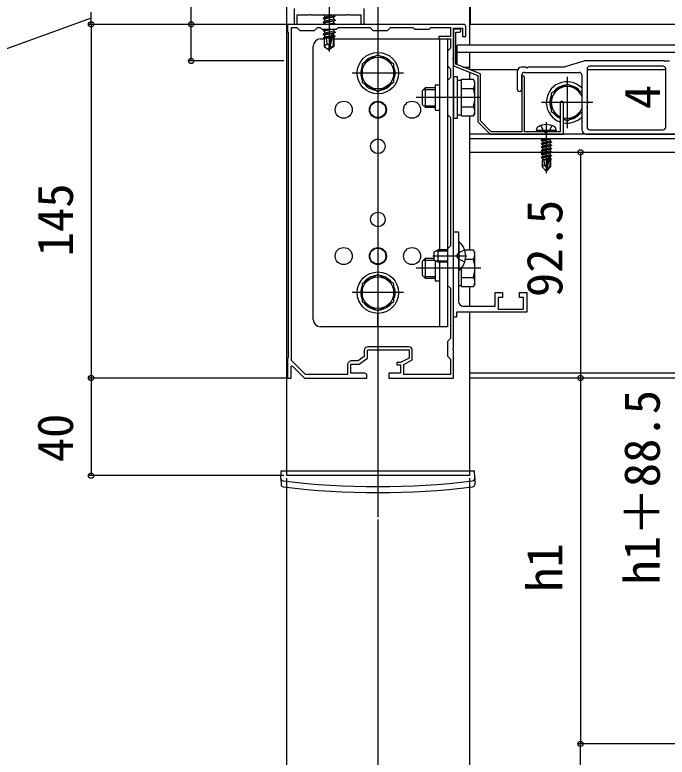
# Model space of a CAD drawing. Units: millimetres, scale not verified. Extents: x -875 to 875, y -1304 to 1296.
# Drawn here: x -248.7 to 18.5, y 227.5 to 531.8 of the extents above; entities that cross this region are included whole.
import ezdxf
from ezdxf.enums import TextEntityAlignment as Align

# ---------------------------------------------------------------- set-up
doc = ezdxf.new("R2010")
doc.units = ezdxf.units.MM
doc.header["$LTSCALE"] = 8
for name, color, linetype in [('0-2_YKK_11', 7, 'Continuous'), ('0-4_YKK_12', 2, 'Continuous'), ('0-5_YKK_13', 4, 'Continuous'), ('0-6_YKK_D', 6, 'Continuous')]:
    doc.layers.add(name, color=color, linetype=linetype)
doc.styles.add('ＭＳ ゴシック', font='')
doc.styles.get('ＭＳ ゴシック').set_extended_font_data('MS Gothic')

msp = doc.modelspace()

# ---------------------------------------------------------------- linework, layer by layer
at = {"layer": '0-2_YKK_11'}
msp.add_line((-87.4, 395.7), (-104.1, 395.7), dxfattribs=at)
for points in [[(-105.8, 534.4), (-105.8, 527.9), (-106.8, 527.9), (-106.8, 531.7), (-111.48, 531.7), (-111.74, 531.85), (-112.26, 531.85), (-112.52, 531.7), (-119.48, 531.7), (-119.74, 531.85), (-120, 532), (-120.26, 531.85), (-120.52, 531.7), (-127.48, 531.7), (-127.74, 531.85), (-128.26, 531.85), (-128.52, 531.7), (-133.2, 531.7), (-133.2, 527.9), (-134.2, 527.9), (-134.2, 534.4)], [(-65, 527.9), (-98.542, 527.9), (-98.725, 527.78), (-99.275, 527.78), (-99.458, 527.9), (-119.542, 527.9), (-119.725, 527.78), (-120.275, 527.78), (-120.458, 527.9), (-128.542, 527.9), (-128.725, 527.78), (-129.275, 527.78), (-129.458, 527.9), (-137, 527.9), (-137, 524.9), (-136.7, 524.6)], [(-135.4, 390.043), (-135.4, 526.6), (-133.2, 526.6), (-132, 525.4), (-126, 525.4), (-124.8, 526.6), (-123.7, 526.6), (-123, 525.9), (-117, 525.9), (-116.3, 526.6), (-103.2, 526.6), (-102, 525.4), (-96, 525.4), (-94.8, 526.6), (-85.7, 526.6), (-85, 525.9), (-79, 525.9), (-78.3, 526.6), (-70.3, 526.6), (-70.3, 522.9), (-75, 522.9), (-75, 521.9), (-70.3, 521.9), (-70.3, 518.1), (-71.5, 516.9), (-71.5, 510.9), (-70.3, 509.7), (-70.3, 506.1), (-71.5, 504.9), (-71.5, 490.9), (-70.3, 489.7), (-70.3, 437.1), (-71.5, 435.9), (-71.5, 420.9), (-70.3, 419.7), (-70.3, 399.1), (-71.5, 397.9), (-71.5, 391.9), (-70.3, 390.7), (-70.3, 384.4)], [(-105.5, 384.9), (-111.1, 384.9), (-111.1, 388.6), (-107.6, 388.6), (-104.3, 391.1), (-104.3, 394.4), (-87.2, 394.4), (-87.2, 391.1), (-90.7, 389.2), (-92.2, 389.2), (-92.2, 388.3), (-90.7, 388.3), (-90.7, 384.9), (-95.5, 384.9), (-95.5, 382.9), (-69, 382.9), (-69, 394.442), (-69.12, 394.625), (-69.12, 395.175), (-69, 395.358), (-69, 432.442), (-69.12, 432.625), (-69.12, 433.175), (-69, 433.358), (-69, 497.442), (-69.12, 497.625), (-69.12, 498.175), (-69, 498.358), (-69, 513.442), (-69.12, 513.625), (-69.12, 514.175), (-69, 514.358), (-69, 526.4), (-65.4, 526.4), (-65.4, 522.9), (-64, 522.9), (-64, 526.9)], [(-136.7, 524.6), (-136.7, 391.2), (-137, 390.9), (-137, 382.9), (-135.5, 382.9), (-135.5, 387.8), (-135.132, 387.954), (-130, 382.9), (-104.5, 382.9), (-104.5, 383.9)], [(-66.6, 525.9), (-69, 525.9), (-69, 510.9), (-59, 506.9), (-59, 487.9), (-54, 482.9)], [(-25.3, 495.75), (-25.3, 483.9), (-40, 483.9), (-40, 506.4), (-40.5, 506.9), (-41, 506.4), (-41, 483.9), (-53.586, 483.9), (-58, 488.314), (-58, 507.577), (-68, 511.577), (-68, 524.7), (-66.6, 524.7)], [(-54, 482.9), (-24, 482.9), (-24, 495.75)], [(-69, 407.9), (-69, 442.9), (-67, 442.9), (-67, 433.358), (-67.12, 433.175), (-67.12, 432.625), (-67, 432.442), (-67, 414.4)], [(-65, 412.4), (-52, 412.4), (-52, 417.9), (-49, 417.9), (-49, 415.9), (-50.7, 415.9), (-50.7, 411.2), (-40.3, 411.2), (-40.3, 415.9), (-42, 415.9), (-42, 417.9), (-39, 417.9), (-39, 409.9), (-67.8, 409.9), (-67.8, 407.9), (-69, 407.9)], [(-105.6, 394.2), (-105.6, 391.746), (-108.037, 389.9), (-110.9, 389.9)], [(-70.3, 384.4), (-89.4, 384.4), (-89.4, 388.427), (-85.9, 390.327), (-85.9, 394.2)], [(-112.4, 388.4), (-112.4, 384.4), (-129.67, 384.4), (-135.4, 390.043)]]:
    msp.add_lwpolyline(points, dxfattribs=at)
for centre, radius, start, end in [((-65, 526.9), 1, 0.00001, 89.99999), ((-66.6, 525.3), 0.6, 269.99999, 90.00001), ((-24.65, 495.75), 0.65, 359.99999, 180.00001), ((-65, 414.4), 2, 180.00001, 269.99999), ((-104.1, 394.2), 1.5, 90.00001, 179.99999), ((-87.4, 394.2), 1.5, 0.00001, 89.99999), ((-110.9, 388.4), 1.5, 90.00001, 179.99999), ((-105.5, 383.9), 1, 0.00001, 89.99999)]:
    msp.add_arc(centre, radius, start, end, dxfattribs=at)
at = {"layer": '0-4_YKK_12'}
for p, q in [((-100, 979.9), (-100, 325.9)), ((-137.5, 960.9), (-137.5, 342.9)), ((-62.5, 960.9), (-62.5, 519.4)), ((-62, 527.9), (-62, 535.9)), ((-62.5, 527.9), (-62.5, 519.4)), ((334, 527.9), (-62.5, 527.9)), ((334, 527.9), (-62, 527.9)), ((-67.5, 511.377), (-67.5, 519.4)), ((334, 519.4), (-67.5, 519.4)), ((334, 516.4), (-67.5, 516.4)), ((-62.5, 516.4), (-62.5, 509.377)), ((-62.5, 516.4), (-62.5, 509.377)), ((334, 516.4), (-62.5, 516.4)), ((-65.057, 510.4), (-62.5, 510.4)), ((-62.5, 508.3), (-62.5, 505.406)), ((-42.833, 509.2), (-62.057, 509.2)), ((17.9, 509.2), (-14.3, 509.2)), ((-62.5, 508.1), (-62.5, 505.406)), ((-22.5, 506.4), (-22.5, 485.4)), ((-12, 495.9), (-33, 495.9)), ((-62.5, 490.394), (-62.5, 435.406)), ((-62.5, 490.394), (-62.5, 435.406)), ((334, 482.9), (-62.5, 482.9)), ((334, 480.9), (-62.5, 480.9)), ((-32.55, 475.4), (-62.5, 475.4)), ((109.95, 475.4), (-28.987, 475.4)), ((-62.5, 420.394), (-62.5, 412.4)), ((-62.5, 420.394), (-62.5, 412.4)), ((-62.5, 409.9), (-62.5, 342.9)), ((-62.5, 409.9), (-62.5, 382.9)), ((82.5, 384.9), (-62.5, 384.9)), ((82.5, 382.9), (-62.5, 382.9)), ((-62.5, 342.9), (-137.5, 342.9))]:
    msp.add_line(p, q, dxfattribs=at)
at = {"layer": '0-5_YKK_13'}
for p, q in [((-120, 537.844), (-120, 516.771)), ((-122.472, 530.487), (-117.528, 531.311)), ((-117.528, 531.193), (-122.472, 530.369)), ((-122.472, 530.487), (-121.824, 530.861)), ((-122.472, 530.487), (-122.472, 530.369)), ((-122.472, 530.369), (-121.824, 529.996)), ((-122.472, 528.839), (-117.528, 529.663)), ((-121.922, 531.7), (-121.824, 531.643)), ((-121.824, 531.643), (-121.637, 531.7)), ((-118.176, 531.685), (-121.824, 530.861)), ((-121.824, 531.643), (-121.824, 530.861)), ((-118.176, 530.82), (-121.824, 529.996)), ((-118.176, 530.037), (-121.824, 529.213)), ((-121.824, 529.996), (-121.824, 529.213)), ((-118.176, 531.7), (-118.176, 531.685)), ((-117.528, 531.311), (-118.176, 531.685)), ((-117.528, 531.193), (-118.176, 530.82)), ((-118.176, 530.82), (-118.176, 530.037)), ((-117.528, 529.663), (-118.176, 530.037)), ((-117.528, 531.311), (-117.528, 531.193)), ((-117.528, 529.663), (-117.528, 529.545)), ((-117.528, 529.545), (-122.472, 528.721)), ((-122.472, 528.839), (-121.824, 529.213)), ((-122.472, 528.839), (-122.472, 528.721)), ((-122.472, 528.721), (-121.824, 528.348)), ((-121.824, 528.348), (-121.824, 527.9)), ((-118.176, 528.389), (-120.392, 527.889)), ((-118.22, 527.9), (-117.528, 528.015)), ((-118.176, 529.172), (-118.176, 528.389)), ((-117.528, 528.015), (-118.176, 528.389)), ((-117.528, 528.015), (-117.528, 527.898)), ((-122.472, 525.543), (-121.824, 525.917)), ((-119.626, 525.9), (-122.472, 525.426)), ((-122.472, 525.543), (-120.333, 525.9)), ((-122.472, 525.543), (-122.472, 525.426)), ((-122.472, 525.426), (-121.824, 525.052)), ((-122.472, 523.896), (-117.528, 524.72)), ((-117.528, 524.602), (-122.472, 523.778)), ((-122.472, 523.896), (-121.824, 524.269)), ((-122.472, 523.896), (-122.472, 523.778)), ((-122.472, 523.778), (-121.824, 523.404)), ((-118.176, 525.093), (-121.824, 524.269)), ((-121.824, 525.052), (-121.824, 524.269)), ((-118.935, 524.057), (-121.824, 523.404)), ((-118.929, 524.08), (-120, 519.371)), ((-118.419, 524.201), (-119.823, 518.024)), ((-118.176, 525.876), (-118.176, 525.093)), ((-117.528, 524.72), (-118.176, 525.093)), ((-118.176, 524.228), (-118.176, 523.445)), ((-117.528, 524.72), (-117.528, 524.602)), ((-123.5, 521.9), (-122.001, 521.9)), ((-119.202, 522.883), (-122.236, 522.384)), ((-122.236, 522.384), (-121.824, 522.621)), ((-122.001, 522.272), (-122.236, 522.384)), ((-122.001, 522.272), (-122.001, 518.829)), ((-119.359, 522.189), (-122.001, 522.189)), ((-121.824, 523.404), (-121.824, 522.621)), ((-119.122, 523.232), (-121.824, 522.621)), ((-119.273, 522.57), (-121.234, 522.189)), ((-118.176, 523.445), (-118.356, 523.405)), ((-117.646, 523.14), (-118.352, 523.023)), ((-117.646, 522.886), (-118.352, 522.749)), ((-117.999, 522.189), (-118.352, 522.189)), ((-117.646, 523.14), (-118.176, 523.445)), ((-117.999, 522.682), (-117.999, 518.829)), ((-117.999, 521.9), (-71.5, 521.9)), ((-117.646, 523.14), (-117.646, 522.886)), ((-100, 521.9), (-100, 516.9)), ((-74.7, 521.9), (-74.7, 435.4)), ((-71.5, 521.9), (-71.5, 403.9)), ((-126.5, 406.9), (-126.5, 518.9)), ((-120.824, 519.835), (-122.001, 518.829)), ((-122.001, 518.829), (-120.177, 517.598)), ((-120, 519.371), (-120.177, 517.598)), ((-120.177, 517.598), (-119.823, 517.598)), ((-120, 519.371), (-120, 517.598)), ((-117.999, 518.829), (-119.823, 517.598)), ((-119.823, 518.024), (-119.823, 517.598)), ((-117.999, 518.829), (-118.352, 519.017)), ((-100, 518.4), (-100, 497.4)), ((-15.573, 512.877), (-23.427, 510.423)), ((16.927, 512.9), (-15.424, 512.9)), ((17.43, 512.771), (17.07, 512.879)), ((19.427, 512.75), (17.573, 512.75)), ((-43, 508.4), (-43, 501.4)), ((-39.52, 510.4), (-41, 510.4)), ((-23.576, 510.4), (-38.48, 510.4)), ((-14.3, 509.7), (-14.3, 485.7)), ((16.9, 510.7), (-13.3, 510.7)), ((17.9, 485.7), (17.9, 509.7)), ((-89.5, 507.9), (-110.5, 507.9)), ((-65.8, 505.406), (-60.881, 505.406)), ((-65.8, 490.394), (-65.8, 505.406)), ((-60.3, 504.4), (-60.881, 505.406)), ((-41, 501.4), (-41, 507.2)), ((-40, 508.2), (-17.5, 508.2)), ((-22.5, 506.4), (-22.5, 485.4)), ((-16.5, 507.2), (-16.5, 484.9)), ((-76.5, 503.1), (-76.5, 492.7)), ((-76.5, 503.1), (-74.7, 503.1)), ((-65.8, 504.95), (-67.4, 504.95)), ((-60.3, 491.4), (-60.3, 504.4)), ((-16.5, 499.941), (-22.5, 503.406)), ((-81.8, 500.7), (-80.6, 501.9)), ((-81.8, 500.7), (-81.8, 495.1)), ((-81.248, 501.252), (-76.5, 501.252)), ((-76.5, 501.9), (-80.6, 501.9)), ((-80.6, 501.9), (-80.6, 493.9)), ((-65.8, 493.9), (-65.8, 501.9)), ((-65.8, 501.653), (-60.881, 501.653)), ((-57.8, 497.9), (-84.3, 497.9)), ((-81.8, 495.1), (-80.6, 493.9)), ((-81.248, 494.548), (-76.5, 494.548)), ((-80.6, 493.9), (-76.5, 493.9)), ((-65.8, 494.147), (-60.881, 494.147)), ((-12, 495.9), (-33, 495.9)), ((-76.5, 492.7), (-74.7, 492.7)), ((-67.4, 490.85), (-65.8, 490.85)), ((-65.8, 490.394), (-60.881, 490.394)), ((-60.3, 491.4), (-60.881, 490.394)), ((-31, 487.8), (-31, 466.9)), ((-35, 484.4), (-34.859, 485.202)), ((-27, 484.4), (-35, 484.4)), ((-35, 484.4), (-34.912, 483.9)), ((-27.088, 483.9), (-34.912, 483.9)), ((-27, 484.4), (-27.141, 485.202)), ((-27, 484.4), (-27.088, 483.9)), ((-13.3, 484.7), (16.9, 484.7)), ((-29.8, 480.9), (-33.1, 480.35)), ((-33.1, 480.45), (-30.4, 480.9)), ((-31.963, 480.9), (-32.55, 480.768)), ((-32.55, 480.9), (-32.55, 480.768)), ((-14.5, 482.9), (264, 482.9)), ((-33.1, 480.45), (-32.55, 480.768)), ((-33.1, 480.45), (-33.1, 480.35)), ((-33.1, 480.35), (-32.55, 480.032)), ((-33.1, 479.05), (-28.9, 479.75)), ((-28.9, 479.65), (-33.1, 478.95)), ((-33.1, 479.05), (-32.55, 479.368)), ((-33.1, 479.05), (-33.1, 478.95)), ((-33.1, 478.95), (-32.55, 478.632)), ((-33.1, 477.65), (-28.9, 478.35)), ((-28.9, 478.25), (-33.1, 477.55)), ((-33.1, 477.65), (-32.55, 477.968)), ((-29.45, 480.068), (-32.55, 479.368)), ((-32.55, 480.032), (-32.55, 479.368)), ((-29.45, 478.668), (-32.55, 477.968)), ((-32.55, 478.632), (-32.55, 477.968)), ((-29.45, 480.732), (-29.45, 480.068)), ((-28.9, 479.75), (-29.45, 480.068)), ((-29.45, 479.332), (-29.45, 478.668)), ((-28.9, 478.35), (-29.45, 478.668)), ((-29.45, 477.932), (-29.45, 477.268)), ((-28.9, 479.75), (-28.9, 479.65)), ((-28.9, 478.35), (-28.9, 478.25)), ((-33.1, 477.65), (-33.1, 477.55)), ((-33.1, 477.55), (-32.55, 477.232)), ((-33.1, 476.25), (-28.9, 476.95)), ((-28.9, 476.85), (-33.1, 476.15)), ((-33.1, 476.25), (-32.55, 476.568)), ((-33.1, 476.25), (-33.1, 476.15)), ((-33.1, 476.15), (-32.55, 475.832)), ((-33.1, 474.85), (-28.9, 475.55)), ((-28.9, 475.45), (-33.1, 474.75)), ((-33.1, 474.85), (-32.55, 475.168)), ((-33.1, 474.85), (-33.1, 474.75)), ((-29.45, 477.268), (-32.55, 476.568)), ((-32.55, 477.232), (-32.55, 476.568)), ((-29.45, 475.868), (-32.55, 475.168)), ((-32.55, 475.832), (-32.55, 475.168)), ((-28.9, 476.95), (-29.45, 477.268)), ((-29.45, 476.532), (-29.45, 475.868)), ((-28.9, 475.55), (-29.45, 475.868)), ((-29.45, 475.132), (-29.45, 474.468)), ((-28.9, 476.95), (-28.9, 476.85)), ((-28.9, 475.55), (-28.9, 475.45)), ((-33.1, 474.75), (-32.55, 474.432)), ((-33.1, 473.45), (-30.074, 473.954)), ((-30.102, 473.85), (-33.1, 473.35)), ((-33.1, 473.45), (-32.55, 473.768)), ((-33.1, 473.45), (-33.1, 473.35)), ((-33.1, 473.35), (-32.55, 473.032)), ((-32.7, 472.3), (-32.55, 472.368)), ((-32.7, 472.3), (-32.7, 469.45)), ((-30.424, 472.3), (-32.7, 472.3)), ((-29.45, 474.468), (-32.55, 473.768)), ((-32.55, 474.432), (-32.55, 473.768)), ((-30.16, 473.572), (-32.55, 473.032)), ((-32.55, 473.032), (-32.55, 472.368)), ((-30.305, 472.875), (-32.55, 472.368)), ((-30.365, 472.583), (-32.083, 472.3)), ((-30.09, 473.907), (-31, 469.522)), ((-29.668, 474.023), (-30.85, 468.324)), ((-30.42, 472.316), (-30.504, 472.3)), ((-29.668, 474.022), (-28.9, 474.15)), ((-28.9, 474.05), (-29.613, 473.931)), ((-29.45, 473.068), (-29.603, 473.033)), ((-29.6, 473.852), (-29.6, 469.574)), ((-29, 472.808), (-29.6, 472.709)), ((-29, 472.592), (-29.6, 472.476)), ((-29.3, 472.3), (-29.6, 472.3)), ((-28.9, 474.15), (-29.45, 474.468)), ((-29.45, 473.732), (-29.45, 473.068)), ((-29, 472.808), (-29.45, 473.068)), ((-29, 472.592), (-29.3, 472.419)), ((-29.3, 472.419), (-29.3, 469.45)), ((-29, 472.808), (-29, 472.592)), ((-28.9, 474.15), (-28.9, 474.05)), ((-31.743, 470.253), (-32.7, 469.45)), ((-31.15, 467.9), (-32.7, 469.45)), ((-31, 469.522), (-31.15, 467.9)), ((-31, 469.522), (-31, 467.9)), ((-29.6, 469.574), (-30.85, 468.324)), ((-30.85, 467.9), (-29.3, 469.45)), ((-29.3, 469.45), (-29.6, 469.574)), ((-31.15, 467.9), (-30.85, 467.9)), ((-30.85, 468.324), (-30.85, 467.9)), ((-67, 438.8), (-67, 427)), ((-66.752, 438.8), (-67, 438.8)), ((-66.752, 427), (-66.752, 438.8)), ((-77, 434.6), (-75.3, 435.4)), ((-71.5, 435.4), (-75.3, 435.4)), ((-75.3, 430.4), (-75.3, 435.4)), ((-64.417, 435.4), (-67.135, 434.045)), ((-64.419, 435.406), (-60.881, 435.406)), ((-60.3, 434.4), (-60.881, 435.406)), ((-63.5, 432.9), (-77.5, 432.9)), ((-77, 431.2), (-77, 434.6)), ((-71.5, 434.967), (-76.22, 434.967)), ((-67.744, 432.9), (-67.135, 434.045)), ((-67.744, 432.9), (-67.135, 431.755)), ((-60.3, 421.4), (-60.3, 434.4)), ((-81.8, 430.7), (-80.6, 431.9)), ((-81.8, 430.7), (-81.8, 425.1)), ((-81.248, 431.252), (-77, 431.252)), ((-77, 431.9), (-80.6, 431.9)), ((-80.6, 431.9), (-80.6, 423.9)), ((-75.3, 430.4), (-77, 431.2)), ((-76.5, 430.965), (-76.5, 422.7)), ((-71.5, 430.833), (-76.22, 430.833)), ((-71.5, 430.4), (-75.3, 430.4)), ((-74.7, 430.4), (-74.7, 403.9)), ((-64.417, 430.4), (-67.135, 431.755)), ((-64.102, 431.653), (-60.881, 431.653)), ((-100, 428.4), (-100, 407.4)), ((-57.8, 427.9), (-84.3, 427.9)), ((-66.752, 427), (-67, 427)), ((-65.8, 423.9), (-65.8, 427.952)), ((-65.8, 420.394), (-65.8, 427.952)), ((-81.8, 425.1), (-80.6, 423.9)), ((-81.248, 424.548), (-76.5, 424.548)), ((-80.6, 423.9), (-76.5, 423.9)), ((-65.8, 424.147), (-60.881, 424.147)), ((-76.5, 422.7), (-74.7, 422.7)), ((-67, 420.85), (-65.8, 420.85)), ((-65.8, 420.394), (-60.881, 420.394)), ((-60.3, 421.4), (-60.881, 420.394)), ((-89.5, 417.9), (-110.5, 417.9)), ((-100, 403.9), (-100, 408.9)), ((-71.5, 403.9), (-123.5, 403.9)), ((-139.7, 341.9), (-139.648, 344.9)), ((-139.648, 344.9), (-60.352, 344.9)), ((-60.3, 341.9), (-60.352, 344.9)), ((-139.7, 341.9), (-139.653, 339.233)), ((-60.3, 341.9), (-60.347, 339.233))]:
    msp.add_line(p, q, dxfattribs=at)
for points in [[(-117.528, 529.545), (-118.176, 529.172), (-121.824, 528.348)], [(-118.134, 525.9), (-118.176, 525.876), (-121.824, 525.052)], [(-118.352, 524.015), (-118.352, 519.017), (-119.823, 518.024)], [(-117.528, 524.602), (-118.176, 524.228), (-118.401, 524.177)], [(-120, 519.245), (-120.824, 519.835), (-121.059, 522.189)], [(-117.646, 522.886), (-118.176, 522.58), (-118.352, 522.54)], [(-22.5, 503.406), (-29, 499.653), (-29, 492.147), (-25.3, 490.011)], [(-24, 489.26), (-22.5, 488.394), (-16.5, 491.859)], [(-33.3, 486.379), (-32.145, 484.063), (-31, 483.454)], [(-28.7, 486.379), (-29.855, 484.063), (-31, 483.454)], [(-29.16, 480.9), (-29.45, 480.732), (-32.55, 480.032)], [(-28.9, 479.65), (-29.45, 479.332), (-32.55, 478.632)], [(-28.9, 478.25), (-29.45, 477.932), (-32.55, 477.232)], [(-28.9, 476.85), (-29.45, 476.532), (-32.55, 475.832)], [(-28.9, 475.45), (-29.45, 475.132), (-32.55, 474.432)], [(-31, 469.522), (-31.743, 470.253), (-31.9, 472.3)], [(-28.9, 474.05), (-29.45, 473.732), (-29.6, 473.699)]]:
    msp.add_lwpolyline(points, dxfattribs=at)
for points in [[(-100, 515.406), (-106.5, 511.653), (-106.5, 504.147), (-100, 500.394), (-93.5, 504.147), (-93.5, 511.653)], [(-69, 506.4), (-69, 489.4), (-67.4, 489.4), (-67.4, 506.4)], [(-100, 425.406), (-106.5, 421.653), (-106.5, 414.147), (-100, 410.394), (-93.5, 414.147), (-93.5, 421.653)]]:
    msp.add_lwpolyline(points, close=True, dxfattribs=at)
for centre, radius in [((-100, 507.9), 8.5), ((-100, 507.9), 6.5), ((-114, 492.9), 3.5), ((-100, 492.9), 3.5), ((-100, 492.9), 3.25), ((-86, 492.9), 3.5), ((-100, 477.9), 3), ((-100, 447.9), 3), ((-114, 432.9), 3.5), ((-100, 432.9), 3.5), ((-100, 432.9), 3.25), ((-86, 432.9), 3.5), ((-100, 417.9), 8.5), ((-100, 417.9), 6.5)]:
    msp.add_circle(centre, radius, dxfattribs=at)
for centre, radius, start, end in [((-118.644, 524.015), 0.292, 0, 167.19096), ((-123.5, 518.9), 3, 90, 180), ((-100, 507.9), 7.05, 97.21814, 142.78186), ((-100, 507.9), 7.05, 37.21814, 82.78186), ((-15.424, 512.4), 0.5, 90, 107.35402), ((16.927, 512.4), 0.5, 73.30076, 90), ((17.573, 513.25), 0.5, 253.30076, 270), ((-100, 507.9), 7.05, 157.21814, 202.78186), ((-100, 507.9), 7.05, 337.21814, 22.78186), ((-41, 508.4), 2, 90, 180), ((-39.52, 510.1), 0.3, 30, 90), ((-39, 510.4), 0.3, 210, 330), ((-38.48, 510.1), 0.3, 90, 150), ((-23.576, 510.9), 0.5, 270, 287.35402), ((-13.3, 509.7), 1, 90, 180), ((16.9, 509.7), 1, 0, 90), ((-63.623, 503.529), 3.323, 325.61575, 34.38425), ((-40, 507.2), 1, 90, 180), ((-17.5, 507.2), 1, 0, 90), ((-100, 507.9), 7.05, 217.21814, 262.78186), ((-100, 507.9), 7.05, 277.21814, 322.78186), ((-22.5, 495.9), 8.5, 45.09913, 250.76692), ((-22.5, 495.9), 6.5, 22.61986, 244.48361), ((-22.5, 495.9), 7.05, 97.21814, 142.78186), ((-22.5, 495.9), 7.05, 37.21814, 82.78186), ((-72.719, 497.9), 12.419, 342.41205, 17.58795), ((-42, 501.4), 1, 180, 0), ((-22.5, 495.9), 7.05, 157.21814, 202.78186), ((-22.5, 495.9), 8.5, 344.73227, 15.26773), ((-63.623, 492.271), 3.323, 325.61575, 34.38425), ((-22.5, 495.9), 6.5, 256.65764, 337.38014), ((-22.5, 495.9), 7.05, 217.21814, 246.59905), ((-22.5, 495.9), 7.05, 277.21814, 322.78186), ((-22.5, 495.9), 8.5, 259.83575, 314.90087), ((-22.5, 495.9), 7.05, 257.71551, 262.78186), ((-33.972, 485.046), 0.9, 122.05588, 170), ((-31, 480.3), 6.5, 57.94412, 122.05588), ((-28.028, 485.046), 0.9, 10, 57.94412), ((-14.5, 484.9), 2, 180, 270), ((-13.3, 485.7), 1, 180, 270), ((16.9, 485.7), 1, 270, 0), ((-29.848, 473.852), 0.248, 0, 167.19096), ((-71.7, 432.9), 7.7, 309.98312, 50.01688), ((-63.623, 433.529), 3.323, 325.61575, 34.38425), ((-72.719, 427.9), 12.419, 342.41205, 17.58795), ((-100, 417.9), 7.05, 97.21814, 142.78186), ((-100, 417.9), 7.05, 37.21814, 82.78186), ((-63.623, 422.271), 3.323, 325.61575, 34.38425), ((-100, 417.9), 7.05, 157.21814, 202.78186), ((-100, 417.9), 7.05, 337.21814, 22.78186), ((-100, 417.9), 7.05, 217.21814, 262.78186), ((-100, 417.9), 7.05, 277.21814, 322.78186), ((-123.5, 406.9), 3, 180, 270), ((-138.697, 341.747), 1, 181, 262.97773), ((-61.303, 341.747), 1, 277.02227, 359), ((-138.654, 339.251), 1, 181, 263.0403), ((-100, 655.9), 317.528, 262.97773, 277.02227), ((-100, 655.9), 320, 263.0403, 276.9597), ((-61.346, 339.251), 1, 276.9597, 359)]:
    msp.add_arc(centre, radius, start, end, dxfattribs=at)
at = {"layer": '0-6_YKK_D'}
for p, q in [((-217.5, 527.9), (-217.5, 532.9)), ((-217.5, 527.9), (-217.5, 532.9)), ((-137.7, 527.9), (-218.5, 527.9)), ((-137.7, 527.9), (-218.5, 527.9)), ((-217.5, 527.9), (-217.5, 382.9)), ((-217.5, 527.9), (-217.5, 523.6)), ((-137.7, 527.9), (-177.5, 527.9)), ((-138.5, 512.9), (-177.5, 512.9)), ((-17, 475.4), (-17, 382.9)), ((-137.7, 382.9), (-218.5, 382.9)), ((-137.7, 382.9), (-218.5, 382.9)), ((-217.5, 382.9), (-217.5, 342.9)), ((-17, 382.9), (-17, 232.9)), ((-138.5, 342.9), (-218.5, 342.9)), ((-137.5, 341.9), (-137.5, -69.1)), ((-62.5, 341.9), (-62.5, 10.9)), ((-100, 324.9), (-100, -69.1)), ((-100, 324.9), (-100, -69.1)), ((-100, 323.9), (-100, -29.1)), ((-100, 323.9), (-100, 10.9)), ((81.5, 232.9), (-18, 232.9)), ((81.5, 232.9), (-18, 232.9)), ((-17, 51.9), (-17, 232.9))]:
    msp.add_line(p, q, dxfattribs=at)
for points in [[(-176.5, 512.9), (-176.5, 527.9), (-176.5, 722.107)], [(-217.5, 530.4), (-257.5, 515.993), (-257.5, 498.402)]]:
    msp.add_lwpolyline(points, dxfattribs=at)
for centre in [(-217.5, 527.9), (-217.5, 527.9), (-176.5, 527.9), (-176.5, 512.9), (-17, 475.4), (-217.5, 382.9), (-17, 382.9), (-17, 382.9), (-217.5, 342.9), (-17, 232.9)]:
    msp.add_circle(centre, 1.075, dxfattribs=at)

# ---------------------------------------------------------------- texts
at = {"layer": '0-6_YKK_D', "style": 'ＭＳ ゴシック'}
for s, p in [('4', (20, 493.186)), ('145', (-220.5, 432.786)), ('92.5', (-20, 416.07)), ('h1＋88.5', (19.886, 298.173)), ('40', (-220.5, 348.355)), ('h1', (-20, 295.23))]:
    msp.add_text(s, height=14.66, rotation=90, dxfattribs=at).set_placement(p, align=Align.BOTTOM_LEFT)

doc.saveas('drawing.dxf')
